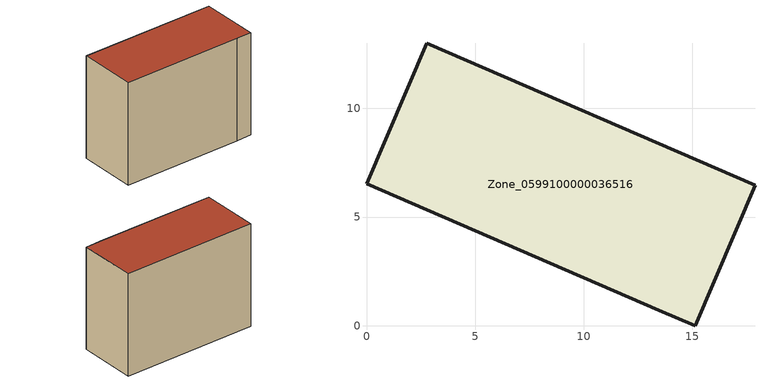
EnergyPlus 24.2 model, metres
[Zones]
Zone_0599100000036516
 floor ground (C_G): 15.12,0 13.44,0.71 0,6.53 2.76,12.99 17.88,6.46 z0
 wall outside (C_F): 13.44,0.71 15.12,0 17.88,6.46 2.76,12.99 0,6.53 13.44,0.71 z0:12.54
 roof outside (C_R): 17.88,6.46 2.76,12.99 0,6.53 13.44,0.71 15.12,0 z12.54
[BUILDING]
Pand.0599100000036516: North Axis=0; Terrain=City; Loads Convergence Tolerance Value=0.04; Temperature Convergence Tolerance Value=0.4; Solar Distribution=FullExterior; Maximum Number of Warmup Days=25; Minimum Number of Warmup Days=1
[Site:Location]
Rotterdam.The.Hague.AP_ZH_NLD Design_Conditions: Latitude=51.96; Longitude=4.45; Time Zone=1; Elevation=-4.5
[SITE:GROUNDTEMPERATURE:BUILDINGSURFACE]
18, 18, 18, 18, 18, 18, 18, 18, 18, 18, 18, 18
[MATERIAL] Thermal Absorptance=0.9; Solar Absorptance=0.7; Visible Absorptance=0.7
Name | Roughness | Thickness | Conductivity | Density | Specific Heat
G.TI.1946 | MediumSmooth | 0.15 | 1 | 540 | 1210
F.TI.1946 | Rough | 0.3 | 0.857143 | 1920 | 840
R.TI.1946 | MediumRough | 0.2 | 0.1 | 1500 | 1000
[CONSTRUCTION]
C_G: G.TI.1946
C_F: F.TI.1946
C_R: R.TI.1946
[ZONE]
Zone_0599100000036516: Type=1; Multiplier=1; Ceiling Height=Autocalculate; Volume=Autocalculate; Floor Area=autocalculate; Part of Total Floor Area=Yes
[ZONEINFILTRATION:DESIGNFLOWRATE]
Infil_Zone_0599100000036516: Zone or ZoneList or Space or SpaceList=Zone_0599100000036516; Schedule=AlwaysOn; Design Flow Rate Calculation Method=Flow/Area; Flow Rate per Floor Area=0.003; Constant Term Coefficient=1; Temperature Term Coefficient=0; Velocity Term Coefficient=0; Velocity Squared Term Coefficient=0
[HVACTEMPLATE:ZONE:IDEALLOADSAIRSYSTEM]
Zone_0599100000036516: Maximum Heating Supply Air Temperature=50; Minimum Cooling Supply Air Temperature=13; Maximum Heating Supply Air Humidity Ratio=0.0156; Minimum Cooling Supply Air Humidity Ratio=0.0077; Heating Limit=NoLimit; Cooling Limit=NoLimit; Dehumidification Control Type=ConstantSensibleHeatRatio; Cooling Sensible Heat Ratio=0.7; Dehumidification Setpoint=60; Humidification Control Type=None; Humidification Setpoint=30; Outdoor Air Method=None; Outdoor Air Flow Rate per Person=0.00944; Outdoor Air Flow Rate per Zone Floor Area=0; Outdoor Air Flow Rate per Zone=0; Demand Controlled Ventilation Type=None; Outdoor Air Economizer Type=NoEconomizer; Heat Recovery Type=None; Sensible Heat Recovery Effectiveness=0.7; Latent Heat Recovery Effectiveness=0.65
[ZONECONTROL:THERMOSTAT]
ThermostatControl_Zone_0599100000036516: Zone or ZoneList=Zone_0599100000036516; Control Type Schedule=DualSetpointControlType; Control 1=Thermostat_Zone_0599100000036516; Temperature Difference Between Cutout And Setpoint=0
[THERMOSTATSETPOINT:DUALSETPOINT]
Thermostat_Zone_0599100000036516: Heating Setpoint Temperature Schedule=HeatingSetpoint_Zone_0599100000036516; Cooling Setpoint Temperature Schedule=CoolingSetpoint_Zone_0599100000036516
[SCHEDULE:COMPACT]
HeatingSetpoint_Zone_0599100000036516: Through: 12/31, For: AllDays, Until: 24:00, 21
CoolingSetpoint_Zone_0599100000036516: Through: 12/31, For: AllDays, Until: 24:00, 24
DualSetpointControlType: Through: 12/31, For: AllDays, Until: 24:00, 4
AlwaysOn: Through: 12/31, For: AllDays, Until: 24:00, 1
